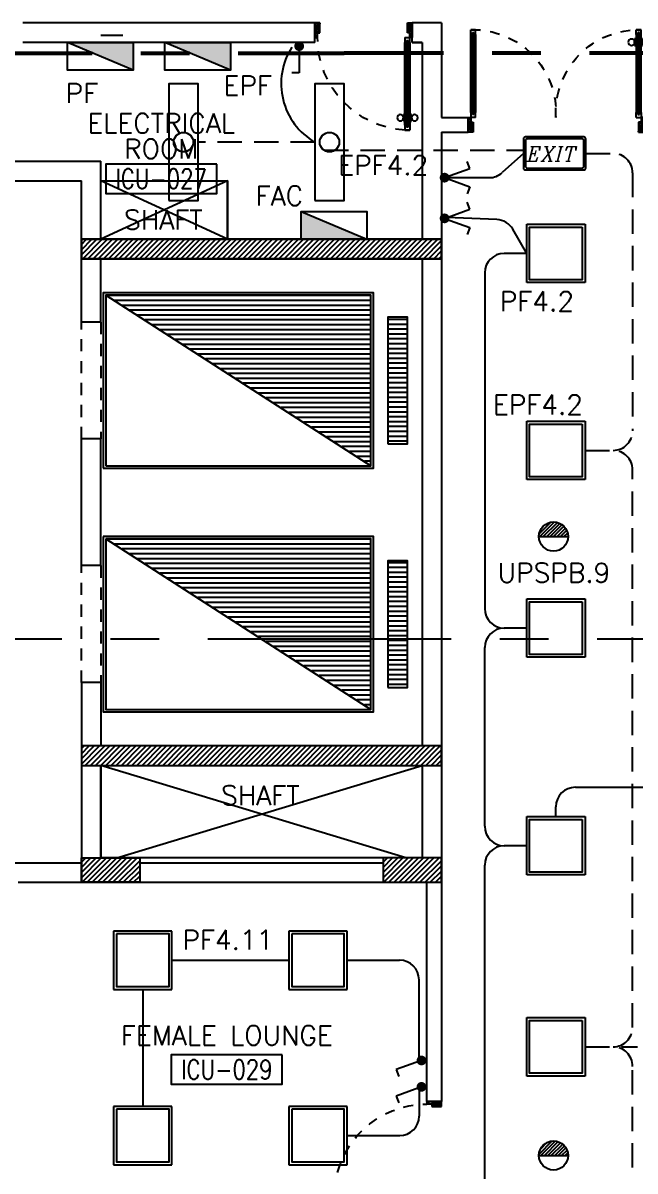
# Model space of a CAD drawing. Extents: x -0.3 to 91.9, y -1.1 to 78.4.
# Drawn here: x 70.49 to 76.78, y 21.89 to 33.67 of the extents above; entities that cross this region are included whole.
import ezdxf
from ezdxf.enums import TextEntityAlignment as Align

# ---------------------------------------------------------------- set-up
doc = ezdxf.new("R2010")
doc.units = 0
doc.header["$MEASUREMENT"] = 0
for name, pattern in [('CENTERX2', [4, 2.5, -0.5, 0.5, -0.5]), ('HIDDEN', [0.375, 0.25, -0.125]), ('HIDDEN2', [0.1875, 0.125, -0.0625])]:
    doc.linetypes.add(name, pattern=pattern)
doc.layers.get('0').update_dxf_attribs({"linetype": 'CONTINUOUS'})
for name, color, linetype in [('AXES', 11, 'CENTERX2'), ('COL', 11, 'CONTINUOUS'), ('DOOR', 7, 'CONTINUOUS'), ('E-CLINE', 4, 'CONTINUOUS'), ('E-HLINE', 4, 'HIDDEN'), ('E-LI', 4, 'CONTINUOUS'), ('E-LITE', 4, 'CONTINUOUS'), ('E-PANELBX', 3, 'CONTINUOUS'), ('E-SWITCH', 4, 'CONTINUOUS'), ('E-TEXT', 4, 'CONTINUOUS'), ('E-TRXT', 4, 'CONTINUOUS'), ('EL-LITE', 4, 'CONTINUOUS'), ('HAT', 11, 'CONTINUOUS'), ('HIDDEN', 9, 'HIDDEN2'), ('LIFTS', 11, 'CONTINUOUS'), ('RM-BOX', 11, 'CONTINUOUS'), ('RM-NAME', 11, 'CONTINUOUS'), ('RM-NO', 11, 'CONTINUOUS'), ('SHAFT', 11, 'CONTINUOUS'), ('WALL', 11, 'CONTINUOUS')]:
    doc.layers.add(name, color=color, linetype=linetype)
doc.styles.add('ITALICC', font='italicc')
doc.styles.add('ROMANS', font='ROMANS.shx', dxfattribs={"width": 0.6})

# ---------------------------------------------------------------- blocks, each defined once
blk = doc.blocks.new('*X75')
at = {"color": 0}
for p, q in [((503899, 131750), (506612, 131750)), ((503977, 131700), (506612, 131700)), ((504055, 131650), (506612, 131650)), ((504132, 131600), (506612, 131600)), ((504210, 131550), (506612, 131550)), ((504288, 131500), (506612, 131500)), ((504366, 131450), (506612, 131450)), ((504444, 131400), (506612, 131400)), ((504522, 131350), (506612, 131350)), ((504600, 131300), (506612, 131300)), ((504677, 131250), (506612, 131250)), ((504755, 131200), (506612, 131200)), ((504833, 131150), (506612, 131150)), ((504911, 131100), (506612, 131100)), ((504989, 131050), (506612, 131050)), ((505067, 131000), (506612, 131000)), ((505145, 130950), (506612, 130950)), ((505222, 130900), (506612, 130900)), ((505300, 130850), (506612, 130850)), ((505378, 130800), (506612, 130800)), ((505456, 130750), (506612, 130750)), ((505534, 130700), (506612, 130700)), ((505612, 130650), (506612, 130650)), ((505690, 130600), (506612, 130600)), ((505767, 130550), (506612, 130550)), ((505845, 130500), (506612, 130500)), ((505923, 130450), (506612, 130450)), ((506001, 130400), (506612, 130400)), ((506079, 130350), (506612, 130350)), ((506157, 130300), (506612, 130300)), ((506235, 130250), (506612, 130250)), ((506312, 130200), (506612, 130200)), ((506390, 130150), (506612, 130150)), ((506468, 130100), (506612, 130100)), ((506546, 130050), (506612, 130050))]:
    blk.add_line(p, q, dxfattribs=at)
blk = doc.blocks.new('*X74')
at = {"color": 0}
for p, q in [((140176, 227700), (140376, 227700)), ((140176, 227650), (140376, 227650)), ((140176, 227600), (140376, 227600)), ((140176, 227550), (140376, 227550)), ((140176, 227500), (140376, 227500)), ((140176, 227450), (140376, 227450)), ((140176, 227400), (140376, 227400)), ((140176, 227350), (140376, 227350)), ((140176, 227300), (140376, 227300)), ((140176, 227250), (140376, 227250)), ((140176, 227200), (140376, 227200)), ((140176, 227150), (140376, 227150)), ((140176, 227100), (140376, 227100)), ((140176, 227050), (140376, 227050)), ((140176, 227000), (140376, 227000)), ((140176, 226950), (140376, 226950)), ((140176, 226900), (140376, 226900)), ((140176, 226850), (140376, 226850)), ((140176, 226800), (140376, 226800)), ((140176, 226750), (140376, 226750)), ((140176, 226700), (140376, 226700)), ((140176, 226650), (140376, 226650)), ((140176, 226600), (140376, 226600)), ((140176, 226550), (140376, 226550)), ((140176, 226500), (140376, 226500)), ((140176, 226450), (140376, 226450))]:
    blk.add_line(p, q, dxfattribs=at)
blk = doc.blocks.new('*X77')
at = {"color": 0}
for p, q in [((197839, 138813), (198025, 139000)), ((197839, 138866), (197972, 139000)), ((197839, 138919), (197919, 139000)), ((197839, 138972), (197866, 139000)), ((197879, 138800), (198079, 139000)), ((197932, 138800), (198132, 139000)), ((197985, 138800), (198185, 139000)), ((198038, 138800), (198238, 139000)), ((198091, 138800), (198291, 139000)), ((198144, 138800), (198344, 139000)), ((198197, 138800), (198397, 139000)), ((198250, 138800), (198450, 139000)), ((198303, 138800), (198503, 139000)), ((198356, 138800), (198556, 139000)), ((198409, 138800), (198609, 139000)), ((198462, 138800), (198662, 139000)), ((198515, 138800), (198715, 139000)), ((198568, 138800), (198768, 139000)), ((198621, 138800), (198821, 139000)), ((198674, 138800), (198874, 139000)), ((198727, 138800), (198927, 139000)), ((198780, 138800), (198980, 139000)), ((198833, 138800), (199033, 139000)), ((198886, 138800), (199086, 139000)), ((198939, 138800), (199139, 139000)), ((198992, 138800), (199192, 139000)), ((199045, 138800), (199245, 139000)), ((199098, 138800), (199298, 139000)), ((199151, 138800), (199351, 139000)), ((199204, 138800), (199404, 139000)), ((199257, 138800), (199457, 139000)), ((199310, 138800), (199510, 139000)), ((199363, 138800), (199563, 139000)), ((199416, 138800), (199616, 139000)), ((199469, 138800), (199669, 139000)), ((199523, 138800), (199723, 139000)), ((199576, 138800), (199776, 139000)), ((199629, 138800), (199829, 139000)), ((199682, 138800), (199882, 139000)), ((199735, 138800), (199935, 139000)), ((199788, 138800), (199988, 139000)), ((199841, 138800), (200041, 139000)), ((199894, 138800), (200094, 139000)), ((199947, 138800), (200147, 139000)), ((200000, 138800), (200200, 139000)), ((200053, 138800), (200253, 139000)), ((200106, 138800), (200306, 139000)), ((200159, 138800), (200359, 139000)), ((200212, 138800), (200412, 139000)), ((200265, 138800), (200465, 139000)), ((200318, 138800), (200518, 139000)), ((200371, 138800), (200571, 139000)), ((200424, 138800), (200624, 139000)), ((200477, 138800), (200677, 139000)), ((200530, 138800), (200730, 139000)), ((200583, 138800), (200783, 139000)), ((200636, 138800), (200836, 139000)), ((200689, 138800), (200889, 139000)), ((200742, 138800), (200942, 139000)), ((200795, 138800), (200995, 139000)), ((200848, 138800), (201048, 139000)), ((200901, 138800), (201101, 139000)), ((200954, 138800), (201154, 139000)), ((201007, 138800), (201207, 139000)), ((201060, 138800), (201260, 139000)), ((201114, 138800), (201314, 139000)), ((201167, 138800), (201367, 139000)), ((201220, 138800), (201420, 139000)), ((201273, 138800), (201473, 139000)), ((201326, 138800), (201526, 139000)), ((201379, 138800), (201539, 138960)), ((201432, 138800), (201539, 138907)), ((201485, 138800), (201539, 138854))]:
    blk.add_line(p, q, dxfattribs=at)
blk = doc.blocks.new('*X76')
at = {"color": 0}
for p, q in [((197839, 143639), (197999, 143800)), ((197839, 143692), (197946, 143800)), ((197839, 143745), (197893, 143800)), ((197853, 143600), (198053, 143800)), ((197906, 143600), (198106, 143800)), ((197959, 143600), (198159, 143800)), ((198012, 143600), (198212, 143800)), ((198065, 143600), (198265, 143800)), ((198118, 143600), (198318, 143800)), ((198171, 143600), (198371, 143800)), ((198224, 143600), (198424, 143800)), ((198277, 143600), (198477, 143800)), ((198330, 143600), (198530, 143800)), ((198383, 143600), (198583, 143800)), ((198436, 143600), (198636, 143800)), ((198489, 143600), (198689, 143800)), ((198542, 143600), (198742, 143800)), ((198595, 143600), (198795, 143800)), ((198648, 143600), (198848, 143800)), ((198701, 143600), (198901, 143800)), ((198754, 143600), (198954, 143800)), ((198807, 143600), (199007, 143800)), ((198860, 143600), (199060, 143800)), ((198913, 143600), (199113, 143800)), ((198966, 143600), (199166, 143800)), ((199019, 143600), (199219, 143800)), ((199072, 143600), (199272, 143800)), ((199125, 143600), (199325, 143800)), ((199178, 143600), (199378, 143800)), ((199231, 143600), (199431, 143800)), ((199284, 143600), (199484, 143800)), ((199337, 143600), (199537, 143800)), ((199390, 143600), (199590, 143800)), ((199443, 143600), (199643, 143800)), ((199497, 143600), (199697, 143800)), ((199550, 143600), (199750, 143800)), ((199603, 143600), (199803, 143800)), ((199656, 143600), (199856, 143800)), ((199709, 143600), (199909, 143800)), ((199762, 143600), (199962, 143800)), ((199815, 143600), (200015, 143800)), ((199868, 143600), (200068, 143800)), ((199921, 143600), (200121, 143800)), ((199974, 143600), (200174, 143800)), ((200027, 143600), (200227, 143800)), ((200080, 143600), (200280, 143800)), ((200133, 143600), (200333, 143800)), ((200186, 143600), (200386, 143800)), ((200239, 143600), (200439, 143800)), ((200292, 143600), (200492, 143800)), ((200345, 143600), (200545, 143800)), ((200398, 143600), (200598, 143800)), ((200451, 143600), (200651, 143800)), ((200504, 143600), (200704, 143800)), ((200557, 143600), (200757, 143800)), ((200610, 143600), (200810, 143800)), ((200663, 143600), (200863, 143800)), ((200716, 143600), (200916, 143800)), ((200769, 143600), (200969, 143800)), ((200822, 143600), (201022, 143800)), ((200875, 143600), (201075, 143800)), ((200928, 143600), (201128, 143800)), ((200981, 143600), (201181, 143800)), ((201034, 143600), (201234, 143800)), ((201088, 143600), (201288, 143800)), ((201141, 143600), (201341, 143800)), ((201194, 143600), (201394, 143800)), ((201247, 143600), (201447, 143800)), ((201300, 143600), (201500, 143800)), ((201353, 143600), (201539, 143786)), ((201406, 143600), (201539, 143733)), ((201459, 143600), (201539, 143680)), ((201512, 143600), (201539, 143627))]:
    blk.add_line(p, q, dxfattribs=at)
blk = doc.blocks.new('RM1')
at = {"layer": 'RM-BOX'}
blk.add_lwpolyline([(570, -200), (-570, -200), (-570, -500), (570, -500)], close=True, dxfattribs=at)
at = {"layer": 'RM-NAME', "style": 'ROMANS'}
for tag, p in [('ROOMNAME1', (0, 324)), ('ROOMNAME2', (0, 0))]:
    blk.add_attdef(tag, text='', height=200, dxfattribs=at).set_placement(p, align=Align.MIDDLE)
at = {"layer": 'RM-NO', "style": 'ROMANS', "width": 0.8}
blk.add_attdef('ROOMNO', text='', height=200, dxfattribs=at).set_placement((0, -350), align=Align.MIDDLE)
blk = doc.blocks.new('A$C272A55A0')
at = {"layer": 'DOOR', "color": 0, "linetype": 'ByBlock'}
for p, q in [((0, 900), (0, 1050)), ((50, 1050), (0, 1050)), ((25, 950), (50, 950)), ((25, 900), (25, 950)), ((50, 950), (50, 1050)), ((1750, 950), (1750, 1050)), ((1750, 1050), (1800, 1050)), ((1775, 950), (1750, 950)), ((1775, 900), (1775, 950)), ((1800, 1050), (1800, 900)), ((0, 900), (25, 900)), ((75, 900), (25, 900)), ((25, 850), (25, 900)), ((42, 850), (25, 850)), ((58, 870), (42, 870)), ((42, 870), (42, 850)), ((58, 850), (58, 870)), ((75, 850), (58, 850)), ((75, 900), (75, 850)), ((1725, 900), (1775, 900)), ((1725, 900), (1725, 850)), ((1725, 850), (1742, 850)), ((1742, 870), (1758, 870)), ((1742, 850), (1742, 870)), ((1758, 870), (1758, 850)), ((1758, 850), (1775, 850)), ((1800, 900), (1775, 900)), ((1775, 850), (1775, 900)), ((1718, 160), (1709, 160)), ((1709, 95), (1709, 160)), ((1725, 173), (1718, 173)), ((1718, 173), (1718, 83)), ((1718, 95), (1718, 160)), ((1775, 173), (1782, 173)), ((1782, 173), (1782, 83)), ((1782, 160), (1791, 160)), ((1782, 95), (1782, 160)), ((1791, 95), (1791, 160)), ((25, 50), (42, 50)), ((25, 50), (25, 0)), ((25, 0), (75, 0)), ((75, 0), (25, 0)), ((42, 50), (42, 30)), ((42, 30), (58, 30)), ((58, 50), (75, 50)), ((58, 50), (58, 30)), ((75, 50), (75, 0)), ((1718, 95), (1709, 95)), ((1725, 83), (1718, 83)), ((1742, 50), (1725, 50)), ((1725, 50), (1725, 0)), ((1775, 0), (1725, 0)), ((1725, 0), (1775, 0)), ((1742, 50), (1742, 30)), ((1758, 30), (1742, 30)), ((1775, 50), (1758, 50)), ((1758, 50), (1758, 30)), ((1775, 83), (1782, 83)), ((1775, 50), (1775, 0)), ((1782, 95), (1791, 95))]:
    blk.add_line(p, q, dxfattribs=at)
at = {"layer": 'DOOR', "color": 9, "linetype": 'ByBlock'}
for p, q in [((50, 1050), (0, 1010)), ((50, 1050), (0, 937)), ((50, 1050), (37, 950)), ((1750, 1050), (1800, 1010)), ((1750, 1050), (1800, 937)), ((1750, 1050), (1763, 950))]:
    blk.add_line(p, q, dxfattribs=at)
at = {"layer": 'DOOR', "linetype": 'ByBlock'}
for p, q in [((25, 850), (25, 50)), ((42, 850), (42, 50)), ((58, 850), (58, 50)), ((75, 50), (75, 850)), ((1725, 50), (1725, 850)), ((1742, 850), (1742, 50)), ((1758, 850), (1758, 50)), ((1775, 850), (1775, 50))]:
    blk.add_line(p, q, dxfattribs=at)
at = {"layer": 'DOOR', "color": 0, "linetype": 'ByBlock'}
for centre in [(1676, 128), (1824, 128)]:
    blk.add_circle(centre, 32.4, dxfattribs=at)
at = {"layer": 'DOOR', "color": 9, "linetype": 'ByBlock'}
for centre, radius, start, end in [((50, 1050), 54.4, 203.2074, 270), ((50, 1050), 74.4, 227.7764, 270), ((50, 1050), 94.4, 238.0182, 270), ((50, 1050), 114, 244.0838, 257.3774), ((50, 1050), 34.4, 180, 270), ((50, 1050), 14.4, 180, 270), ((1750, 1050), 14.4, 270, 0), ((1750, 1050), 34.4, 270, 0), ((1750, 1050), 54.4, 270, 336.7926), ((1750, 1050), 74.4, 270, 312.2236), ((1750, 1050), 94.4, 270, 301.9818), ((1750, 1050), 114, 282.6226, 295.9162), ((50, 1050), 134, 248.1598, 259.28), ((50, 1050), 154, 251.1053, 256.2858), ((1750, 1050), 134, 280.72, 291.8402), ((1750, 1050), 154, 283.7142, 288.8947)]:
    blk.add_arc(centre, radius, start, end, dxfattribs=at)
at = {"layer": 'DOOR', "linetype": 'HIDDEN', "ltscale": 0.5}
for centre, start, end in [((50, 851), 268.3174, 3.2965), ((1750, 851), 176.7035, 271.6826)]:
    blk.add_arc(centre, 851, start, end, dxfattribs=at)
at = {"layer": 'WALL', "linetype": 'ByBlock'}
blk.add_line((1800, 900), (1800, 1050), dxfattribs=at)
blk = doc.blocks.new('DOOR-10')
at = {"layer": 'DOOR', "color": 0, "linetype": 'ByBlock'}
for p, q in [((-26, 1100), (-76, 1100)), ((-76, 1100), (-26, 1100)), ((-76, 1050), (-76, 1100)), ((-43, 1070), (-59, 1070)), ((-59, 1050), (-59, 1070)), ((-43, 1050), (-43, 1070)), ((-26, 1050), (-26, 1100)), ((-83, 1005), (-92, 1005)), ((-92, 1005), (-92, 940)), ((-76, 1018), (-83, 1018)), ((-83, 928), (-83, 1018)), ((-83, 1005), (-83, 940)), ((-59, 1050), (-76, 1050)), ((-26, 1050), (-43, 1050)), ((-26, 1018), (-18, 1018)), ((-18, 928), (-18, 1018)), ((-18, 1005), (-9, 1005)), ((-18, 1005), (-18, 940)), ((-9, 1005), (-9, 940)), ((-83, 940), (-92, 940)), ((-76, 928), (-83, 928)), ((-26, 928), (-18, 928)), ((-18, 940), (-9, 940)), ((-1001, 0), (-1001, 150)), ((-1001, 150), (-976, 150)), ((-1001, 150), (-1001, 0)), ((-976, 150), (-976, 100)), ((-76, 200), (-59, 200)), ((-76, 150), (-76, 200)), ((-76, 150), (-26, 150)), ((-59, 200), (-59, 180)), ((-59, 180), (-43, 180)), ((-43, 200), (-26, 200)), ((-43, 180), (-43, 200)), ((-26, 200), (-26, 150)), ((-1, 150), (-26, 150)), ((-26, 150), (-26, 100)), ((-951, 0), (-1001, 0)), ((-976, 100), (-951, 100)), ((-951, 100), (-951, 0)), ((-51, 100), (-51, 0)), ((-26, 100), (-51, 100)), ((-51, 0), (-1, 0))]:
    blk.add_line(p, q, dxfattribs=at)
at = {"layer": 'DOOR', "linetype": 'ByBlock'}
for p, q in [((-76, 1050), (-76, 200)), ((-59, 200), (-59, 1050)), ((-43, 200), (-43, 1050)), ((-26, 200), (-26, 1050))]:
    blk.add_line(p, q, dxfattribs=at)
at = {"layer": 'DOOR', "color": 9, "linetype": 'ByBlock'}
for p, q in [((-1, 0), (-1, 150)), ((-951, 0), (-1001, 114)), ((-951, 0), (-1001, 40)), ((-951, 0), (-964, 100)), ((-51, 0), (-1, 114)), ((-51, 0), (-37, 100)), ((-51, 0), (-1, 40))]:
    blk.add_line(p, q, dxfattribs=at)
at = {"layer": 'DOOR', "color": 0, "linetype": 'ByBlock'}
for centre in [(-124, 973), (23, 973)]:
    blk.add_circle(centre, 32.4, dxfattribs=at)
at = {"layer": 'DOOR', "linetype": 'HIDDEN', "ltscale": 0.5}
blk.add_arc((-23, 149), 952, 93.1482, 179.9482, dxfattribs=at)
at = {"layer": 'DOOR', "color": 9, "linetype": 'ByBlock'}
for centre, radius, start, end in [((-951, 0), 154, 103.7142, 108.8947), ((-951, 0), 134, 100.72, 111.8402), ((-51, 0), 134, 68.1598, 79.28), ((-51, 0), 154, 71.1053, 76.2858), ((-951, 0), 94.4, 90, 121.9818), ((-951, 0), 74.4, 90, 132.2236), ((-951, 0), 54.4, 90, 156.7926), ((-951, 0), 34.4, 90, 180), ((-951, 0), 14.4, 90, 180), ((-51, 0), 94.4, 58.0182, 90), ((-51, 0), 74.4, 47.7764, 90), ((-51, 0), 54.4, 23.2074, 90), ((-51, 0), 34.4, 0, 90), ((-51, 0), 14.4, 0, 90), ((-51, 0), 114, 64.0838, 77.3774)]:
    blk.add_arc(centre, radius, start, end, dxfattribs=at)
blk = doc.blocks.new('1G1W')
for p, q in [((0, 0), (0.55, 0)), ((0.55, 0), (0.55, -0.15))]:
    blk.add_line(p, q)
at = {"const_width": 0.1}
blk.add_lwpolyline([(-0.05, 0, 1), (0.05, 0, 1)], format="xyb", close=True, dxfattribs=at)
blk = doc.blocks.new('L42')
at = {"layer": 'E-LITE'}
for p, q in [((0.3, 0.3), (-0.3, 0.3)), ((-0.3, 0.3), (-0.3, -0.3)), ((0.3, -0.3), (0.3, 0.3)), ((-0.3, -0.3), (0.3, -0.3))]:
    blk.add_line(p, q, dxfattribs=at)
at = {"layer": 'E-LITE', "color": 8}
blk.add_lwpolyline([(-0.27, 0.27), (-0.27, -0.27), (0.27, -0.27), (0.27, 0.27)], close=True, dxfattribs=at)
blk = doc.blocks.new('EXIT')
at = {"layer": 'E-LITE', "color": 4}
for p, q in [((-0.32, 0.15), (-0.32, -0.15)), ((0.3, 0.17), (-0.3, 0.17)), ((0.32, -0.15), (0.32, 0.15)), ((-0.3, -0.17), (0.3, -0.17))]:
    blk.add_line(p, q, dxfattribs=at)
at = {"layer": 'E-LITE', "color": 8}
for p, q in [((-0.3, 0.13), (-0.3, -0.13)), ((0.28, 0.15), (-0.28, 0.15)), ((0.3, -0.13), (0.3, 0.13)), ((-0.28, -0.15), (0.28, -0.15))]:
    blk.add_line(p, q, dxfattribs=at)
at = {"layer": 'E-LITE', "color": 4}
for centre, start, end in [((-0.3, 0.15), 90, 180), ((0.3, 0.15), 360, 90), ((-0.3, -0.15), 180, 270), ((0.3, -0.15), 270, 0)]:
    blk.add_arc(centre, 0.02, start, end, dxfattribs=at)
at = {"layer": 'E-LITE', "color": 8}
for centre, start, end in [((-0.28, 0.13), 90, 180), ((0.28, 0.13), 0, 90), ((-0.28, -0.13), 180, 270), ((0.28, -0.13), 270, 0)]:
    blk.add_arc(centre, 0.02, start, end, dxfattribs=at)
at = {"layer": 'E-LITE', "color": 5, "style": 'ITALICC'}
blk.add_text('EXIT', height=0.15, dxfattribs=at).set_placement((-0.284, -0.078))
blk = doc.blocks.new('E-PBX')
at = {"layer": 'E-PANELBX'}
h = blk.add_hatch(color=256, dxfattribs=at)
h.paths.add_polyline_path([(33.8, 190), (-225, 190), (33.8, 80.7)])
h.paths.add_polyline_path([(225, 190), (33.8, 190), (33.8, 80.7), (225, 0)])
blk.add_line((225, 0), (-225, 190), dxfattribs=at)
blk.add_lwpolyline([(-225, 190), (225, 190), (225, 0), (-225, 0)], close=True, dxfattribs=at)
blk = doc.blocks.new('EL')
at = {"layer": 'EL-LITE'}
h = blk.add_hatch(dxfattribs=at)
h.set_pattern_fill('ANSI31', color=4, scale=0.2, style=0)
h.set_pattern_definition([(45, (587.071197, 567.777136), (-0.0176776695, 0.0176776695), [])])
h.paths.add_polyline_path([(0.15, 0, 1), (-0.15, 0)])
at = {"layer": 'EL-LITE', "color": 4}
blk.add_line((-0.15, 0), (0.15, 0), dxfattribs=at)
blk.add_circle((0, 0), 0.15, dxfattribs=at)
blk = doc.blocks.new('FLS240')
at = {"layer": 'E-LI'}
blk.add_lwpolyline([(-0.6, 0.15), (-0.6, -0.15), (0.6, -0.15), (0.6, 0.15)], close=True, dxfattribs=at)
blk.add_circle((0, 0), 0.1, dxfattribs=at)

msp = doc.modelspace()

# ---------------------------------------------------------------- hatches: boundary and pattern name
at = {"layer": 'HAT'}
h = msp.add_hatch(dxfattribs=at)
h.set_pattern_fill('ANSI31', color=256, scale=0.3, style=0)
h.set_pattern_definition([(45, (-206.306182, -18.041005), (-0.0265165043, 0.0265165043), [])])
h.paths.add_polyline_path([(71.69, 24.85), (71.69, 25.1), (71.09, 25.1), (71.09, 24.85)])
h = msp.add_hatch(dxfattribs=at)
h.set_pattern_fill('ANSI31', color=256, scale=0.3, style=0)
h.set_pattern_definition([(45, (-203.206183, -18.041005), (-0.0265165043, 0.0265165043), [])])
h.paths.add_polyline_path([(74.79, 25.1), (74.19, 25.1), (74.19, 24.85), (74.79, 24.85)])

# ---------------------------------------------------------------- linework, layer by layer
at = {"layer": 'AXES'}
for p, q in [((0.7, 33.37), (73.79, 33.37)), ((0.7, 33.35), (73.79, 33.35)), ((90.8096, 33.37), (73.79, 33.37)), ((90.8096, 33.35), (73.79, 33.35)), ((68.39, 27.35), (84.59, 27.35))]:
    msp.add_line(p, q, dxfattribs=at)
at = {"layer": 'COL'}
for points in [[(71.09, 31.45), (71.09, 31.25), (74.79, 31.25), (74.79, 31.45)], [(71.09, 26.25), (71.09, 26.05), (74.79, 26.05), (74.79, 26.25)]]:
    msp.add_lwpolyline(points, close=True, dxfattribs=at)
at = {"layer": 'COL', "color": 2}
for points in [[(71.09, 25.1), (71.69, 25.1), (71.69, 24.85), (71.09, 24.85)], [(74.79, 25.1), (74.19, 25.1), (74.19, 24.85), (74.79, 24.85)]]:
    msp.add_lwpolyline(points, close=True, dxfattribs=at)
at = {"layer": 'E-CLINE', "color": 4, "linetype": 'ByBlock'}
msp.add_line((75.665, 31.3052), (75.4343, 31.3052), dxfattribs=at)
at = {"layer": 'E-CLINE', "color": 4}
for p, q in [((75.2343, 31.1052), (75.2343, 27.6591)), ((75.665, 27.4591), (75.4343, 27.4591)), ((75.2343, 25.4253), (75.2343, 27.2591)), ((76.165, 25.8253), (78.0231, 25.8253)), ((75.965, 25.5253), (75.965, 25.6253)), ((75.665, 25.2253), (75.4343, 25.2253)), ((75.2343, 21.0972), (75.2343, 25.0253)), ((72.0206, 24.05), (73.2206, 24.05)), ((71.7206, 23.75), (71.7206, 22.55))]:
    msp.add_line(p, q, dxfattribs=at)
at = {"layer": 'E-CLINE', "color": 4, "linetype": 'ByBlock'}
msp.add_arc((75.4343, 31.1052), 0.2, 90, 180, dxfattribs=at)
at = {"layer": 'E-CLINE', "color": 4}
for centre, start, end in [((75.4343, 27.6591), 180, 270), ((75.4343, 27.2591), 90, 180), ((76.165, 25.6253), 90, 180), ((75.4343, 25.4253), 180, 270), ((75.4343, 25.0253), 90, 180)]:
    msp.add_arc(centre, 0.2, start, end, dxfattribs=at)
at = {"layer": 'E-HLINE', "color": 4}
for p, q in [((73.4891, 32.4468), (72.2891, 32.4468)), ((73.5835, 32.3644), (75.6321, 32.3644)), ((76.2721, 32.331), (76.5535, 32.331)), ((76.7535, 32.131), (76.7535, 29.4833)), ((76.265, 29.2833), (76.5535, 29.2833)), ((76.7535, 23.3611), (76.7535, 29.0833)), ((76.265, 23.1611), (76.8029, 23.1611)), ((76.7535, 16.2972), (76.7535, 22.9611))]:
    msp.add_line(p, q, dxfattribs=at)
for centre, start, end in [((76.5535, 32.131), 0, 90), ((76.5535, 29.4833), 270, 0), ((76.5535, 29.0833), 0, 90), ((76.5535, 23.3611), 270, 0), ((76.5535, 22.9611), 0, 90)]:
    msp.add_arc(centre, 0.2, start, end, dxfattribs=at)
at = {"layer": 'E-SWITCH', "color": 4}
for p, q in [((75.6321, 32.331), (75.4134, 32.1337)), ((74.8215, 32.0822), (75.0799, 32.1763)), ((75.0799, 32.1763), (75.0543, 32.2468)), ((74.8215, 32.0822), (75.0799, 31.9882)), ((74.8465, 32.0822), (75.2794, 32.0822)), ((75.0799, 31.9882), (75.0543, 31.9177)), ((75.0799, 31.7587), (75.0543, 31.8291)), ((74.8215, 31.6646), (75.0799, 31.7587)), ((74.8215, 31.6646), (75.0799, 31.5705)), ((75.3572, 31.6522), (74.845, 31.6731)), ((75.0799, 31.5705), (75.0543, 31.5001)), ((75.665, 31.3052), (75.5222, 31.5524)), ((73.8206, 24.05), (74.3589, 24.05)), ((74.5589, 23.0215), (74.5589, 23.85)), ((74.5839, 23.0215), (74.3254, 22.9275)), ((74.3254, 22.9275), (74.3511, 22.857)), ((74.5839, 22.7502), (74.3254, 22.6561)), ((74.3254, 22.6561), (74.3511, 22.5856)), ((74.5604, 22.7416), (74.5604, 22.45)), ((73.8206, 22.25), (74.3604, 22.25))]:
    msp.add_line(p, q, dxfattribs=at)
at = {"layer": 'E-SWITCH', "color": 4, "const_width": 0.05}
for points in [[(74.7965, 32.0822, 1), (74.8465, 32.0822, 1)], [(74.7965, 31.6646, 1), (74.8465, 31.6646, 1)], [(74.6089, 23.0215, -1), (74.5589, 23.0215, -1)], [(74.6089, 22.7502, -1), (74.5589, 22.7502, -1)]]:
    msp.add_lwpolyline(points, format="xyb", close=True, dxfattribs=at)
at = {"layer": 'E-SWITCH', "color": 4}
for centre, radius, start, end in [((73.8366, 33.0472), 0.6937, 147.39766, 239.93869), ((75.2794, 32.2822), 0.2, 270, 312.05366), ((75.349, 31.4523), 0.2, 30.01726, 87.65583), ((74.3589, 23.85), 0.2, 0, 90), ((74.3604, 22.45), 0.2, 270, 0)]:
    msp.add_arc(centre, radius, start, end, dxfattribs=at)
at = {"layer": 'HIDDEN'}
for p, q in [((71.09, 29.4), (71.09, 30.6)), ((71.29, 30.6), (71.29, 29.4)), ((71.09, 26.9), (71.09, 28.1)), ((71.29, 28.1), (71.29, 26.9))]:
    msp.add_line(p, q, dxfattribs=at)
at = {"layer": 'LIFTS'}
for p, q in [((71.34, 30.875), (74.065, 29.125)), ((71.34, 28.375), (74.065, 26.625))]:
    msp.add_line(p, q, dxfattribs=at)
for points in [[(71.315, 29.1), (74.09, 29.1), (74.09, 30.9), (71.315, 30.9)], [(71.34, 29.125), (74.065, 29.125), (74.065, 30.875), (71.34, 30.875)], [(74.24, 29.35), (74.44, 29.35), (74.44, 30.65), (74.24, 30.65)], [(71.315, 28.4), (71.315, 26.6), (74.09, 26.6), (74.09, 28.4)], [(71.34, 28.375), (71.34, 26.625), (74.065, 26.625), (74.065, 28.375)], [(74.24, 26.85), (74.44, 26.85), (74.44, 28.15), (74.24, 28.15)]]:
    msp.add_lwpolyline(points, close=True, dxfattribs=at)
at = {"layer": 'SHAFT'}
for p, q in [((72.59, 31.45), (71.29, 32.05)), ((72.59, 32.05), (71.29, 31.45)), ((72.59, 31.45), (72.59, 32.05)), ((74.425, 25.1), (71.29, 26.05)), ((71.455, 25.1), (74.59, 26.05))]:
    msp.add_line(p, q, dxfattribs=at)
at = {"layer": 'WALL'}
for p, q in [((73.49, 33.67), (70.49, 33.67)), ((73.49, 33.47), (73.49, 33.67)), ((74.79, 33.67), (74.49, 33.67)), ((74.49, 33.47), (74.49, 33.67)), ((74.49, 33.47), (74.49, 33.67)), ((74.79, 33.67), (74.79, 32.7)), ((73.49, 33.47), (70.49, 33.47)), ((71.29, 33.5455), (71.515, 33.5455)), ((74.59, 33.47), (74.49, 33.47)), ((74.49, 33.47), (74.59, 33.47)), ((74.59, 33.47), (74.59, 31.45)), ((74.79, 32.7), (75.065, 32.7)), ((74.79, 32.55), (75.065, 32.55)), ((74.79, 32.55), (74.79, 31.45)), ((70.09, 32.25), (71.29, 32.25)), ((71.29, 31.45), (71.29, 32.25)), ((69.89, 32.05), (71.09, 32.05)), ((71.0927, 31.45), (71.0927, 32.05)), ((71.09, 30.6), (71.09, 31.25)), ((71.29, 30.6), (71.29, 31.25)), ((74.59, 31.25), (74.59, 26.25)), ((74.79, 31.25), (74.79, 26.915)), ((71.29, 30.6), (71.09, 30.6)), ((71.09, 28.1), (71.09, 29.4)), ((71.29, 29.4), (71.09, 29.4)), ((71.29, 28.1), (71.29, 29.4)), ((71.29, 28.1), (71.09, 28.1)), ((74.79, 27.49), (74.79, 22.6)), ((71.09, 26.9), (71.09, 26.25)), ((71.29, 26.9), (71.09, 26.9)), ((71.29, 26.9), (71.29, 26.25)), ((71.09, 26.75), (71.09, 26.25)), ((74.79, 26.765), (74.79, 26.25)), ((71.09, 26.05), (71.09, 24.85)), ((71.09, 26.05), (71.09, 24.85)), ((71.29, 26.05), (71.29, 25.1)), ((74.59, 26.05), (74.59, 25.1)), ((74.79, 26.05), (74.79, 24.85)), ((66.84, 25.05), (71.09, 25.05)), ((71.69, 25.05), (74.19, 25.05)), ((70.44, 24.85), (74.64, 24.85)), ((71.09, 24.85), (71.0915, 24.85)), ((74.64, 22.6), (74.64, 24.85)), ((74.79, 22.6), (74.64, 22.6))]:
    msp.add_line(p, q, dxfattribs=at)
at = {"layer": 'WALL', "linetype": 'ByBlock'}
msp.add_line((75.065, 32.55), (75.065, 32.7), dxfattribs=at)
at = {"layer": 'WALL', "color": 62, "linetype": 'ByBlock', "ltscale": 0.3}
msp.add_lwpolyline([(71.29, 32.05), (72.59, 32.05), (72.59, 31.45), (71.29, 31.45)], close=True, dxfattribs=at)
at = {"layer": 'WALL', "linetype": 'ByBlock', "ltscale": 0.3}
for points in [[(71.09, 31.45), (74.79, 31.45), (74.79, 31.25), (71.09, 31.25)], [(71.09, 26.05), (74.79, 26.05), (74.79, 26.25), (71.09, 26.25)], [(71.29, 26.05), (74.59, 26.05), (74.59, 25.1), (71.29, 25.1)]]:
    msp.add_lwpolyline(points, close=True, dxfattribs=at)

# ---------------------------------------------------------------- block references
at = {"layer": 'DOOR', "color": 0, "linetype": 'ByBlock', "ltscale": 0.3, "yscale": 0.000999999996565748, "zscale": 0.001}
for p, xscale, rotation in [((74.4907, 33.67), -0.0009999999892897904, 180), ((74.79, 21.5993), -0.000999999996565748, 90)]:
    msp.add_blockref('DOOR-10', p, dxfattribs=dict(at, xscale=xscale, rotation=rotation))
at = {"layer": 'DOOR', "color": 0, "linetype": 'ByBlock', "xscale": -0.0009999999892897904, "yscale": 0.000999999996565748, "zscale": 0.001, "rotation": 180}
msp.add_blockref('A$C272A55A0', (75.065, 33.6004), dxfattribs=at)
at = {"layer": 'E-LITE', "color": 4, "rotation": 90}
for p in [(72.1391, 32.4468), (73.6391, 32.4468)]:
    msp.add_blockref('FLS240', p, dxfattribs=at)
at = {"layer": 'E-LITE'}
for name, p in [('EXIT', (75.9521, 32.331)), ('EL', (75.9408, 28.3989)), ('L42', (71.7206, 24.05)), ('L42', (73.5206, 24.05)), ('L42', (71.7206, 22.25)), ('L42', (73.5206, 22.25)), ('EL', (75.9408, 22.0463))]:
    msp.add_blockref(name, p, dxfattribs=at)
at = {"layer": 'E-LITE', "xscale": -1}
for p in [(75.965, 31.3052), (75.965, 29.2833), (75.965, 27.4591), (75.965, 25.2253), (75.965, 23.1611)]:
    msp.add_blockref('L42', p, dxfattribs=at)
at = {"layer": 'E-PANELBX', "xscale": 0.001499999954830855, "yscale": 0.001499999983934686, "zscale": 0.0015}
for p in [(71.2843, 33.185), (72.2843, 33.185)]:
    msp.add_blockref('E-PBX', p, dxfattribs=at)
at = {"layer": 'E-PANELBX', "xscale": 0.001499999954830855, "yscale": 0.001499999983934686, "zscale": 0.0015, "rotation": 180}
msp.add_blockref('E-PBX', (73.686, 31.735), dxfattribs=at)
at = {"layer": 'E-SWITCH', "color": 4, "xscale": 0.5, "yscale": 0.5, "zscale": 0.5, "rotation": 270}
msp.add_blockref('1G1W', (73.3277, 33.4324), dxfattribs=at)
at = {"layer": 'HAT', "xscale": 0.0009999999892897904, "yscale": 0.000999999996565748, "zscale": 0.001}
for name, p in [('*X76', (-126.7486, -112.3497)), ('*X77', (-126.7486, -112.7497))]:
    msp.add_blockref(name, p, dxfattribs=at)
at = {"layer": 'LIFTS', "color": 8, "xscale": 0.0009999999892897904, "yscale": 0.000999999996565748, "zscale": 0.001}
for name, p in [('*X75', (-432.5469, -100.875)), ('*X74', (-65.9365, -197.0698)), ('*X75', (-432.5469, -103.375)), ('*X74', (-65.9365, -199.5661))]:
    msp.add_blockref(name, p, dxfattribs=at)
at = {"layer": 'RM-NAME'}
ref = msp.add_blockref('RM1', (71.9102, 32.4212), dxfattribs=dict(at, xscale=0.0009999999892897904, yscale=0.000999999996565748, zscale=0.001))
ref.add_attrib('ROOMNO', 'ICU-027', dxfattribs={"layer": 'RM-NO', "height": 0.2, "style": 'ROMANS', "width": 0.8}).set_placement((71.9102, 32.0712), align=Align.MIDDLE)
ref.add_attrib('ROOMNAME2', 'ROOM', dxfattribs={"height": 0.2, "style": 'ROMANS'}).set_placement((71.9102, 32.3782), align=Align.MIDDLE)
ref.add_attrib('ROOMNAME1', 'ELECTRICAL', dxfattribs={"height": 0.2, "style": 'ROMANS'}).set_placement((71.9102, 32.6411), align=Align.MIDDLE)
at = {"layer": 'RM-NAME', "xscale": 0.0009999999892897904, "yscale": 0.000999999996565748, "zscale": 0.001}
msp.add_blockref('RM1', (72.5839, 23.2786), dxfattribs=at).add_auto_attribs({'ROOMNO': 'ICU-029', 'ROOMNAME2': 'FEMALE LOUNGE'})

# ---------------------------------------------------------------- texts
at = {"layer": 'E-HLINE', "color": 4, "style": 'ROMANS'}
for s, p in [('EPF', (72.5501, 32.9279)), ('PF', (70.9287, 32.8487)), ('FAC', (72.8799, 31.796))]:
    msp.add_text(s, height=0.2, dxfattribs=at).set_placement(p)
at = {"layer": 'E-TEXT', "color": 4, "style": 'ROMANS'}
for s, p in [(' EPF4.2', (73.5914, 32.1097)), ('  PF4.2', (75.114, 30.7131)), ('  EPF4.2', (75.043, 29.6521)), ('PF4.11', (72.1277, 24.1589))]:
    msp.add_text(s, height=0.2, dxfattribs=at).set_placement(p)
at = {"layer": 'E-TRXT', "color": 4, "style": 'ROMANS'}
msp.add_text('UPSPB.9', height=0.2, dxfattribs=at).set_placement((75.3667, 27.927))
at = {"layer": 'RM-NAME', "style": 'ROMANS'}
for p in [(71.9322, 31.6498), (72.9287, 25.7417)]:
    msp.add_text('SHAFT', height=0.2, dxfattribs=at).set_placement(p, align=Align.MIDDLE)

doc.saveas('drawing.dxf')
